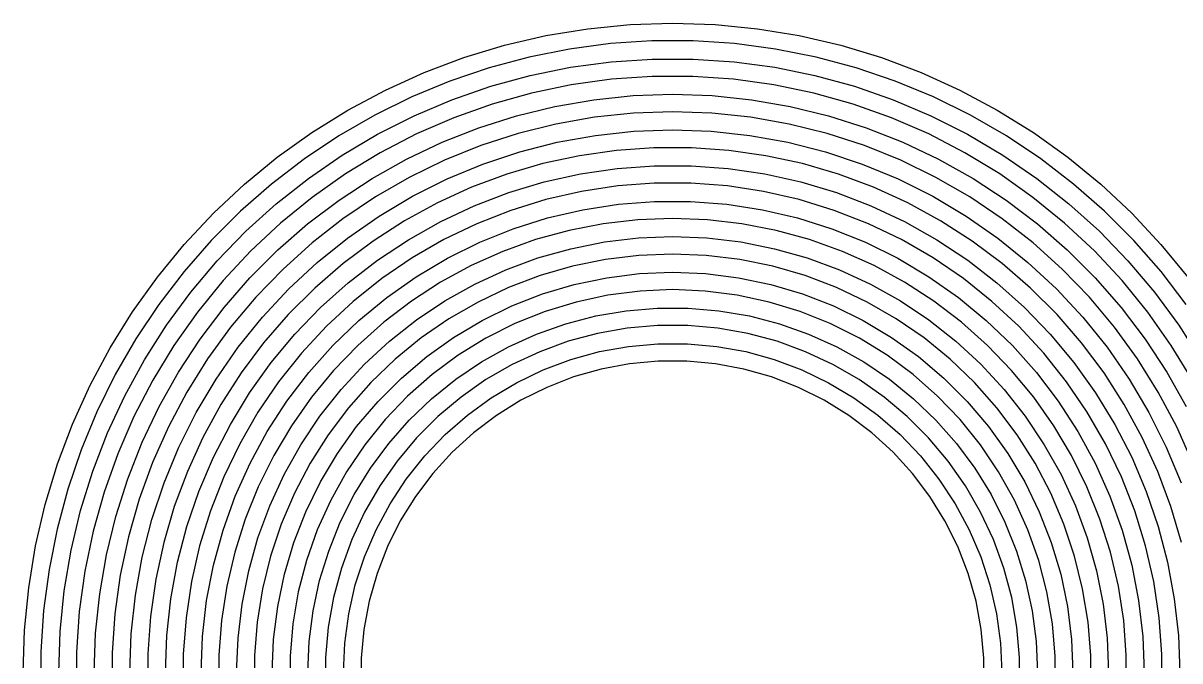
# Model space of a CAD drawing. Extents: x 25 to 275, y -107 to -24.
# Drawn here: x 161.12 to 177.38, y -64.84 to -55.88 of the extents above; entities that cross this region are included whole.
import ezdxf

# ---------------------------------------------------------------- set-up
doc = ezdxf.new("R2010")
doc.units = 0
doc.layers.add('BLACK', color=7, linetype='CONTINUOUS')

msp = doc.modelspace()

# ---------------------------------------------------------------- linework, layer by layer
at = {"layer": 'BLACK', "linetype": 'CONTINUOUS'}
for p, q in [((169.058948, -55.953066), (169.653196, -55.894537)), ((169.653196, -55.894537), (170.25, -55.875)), ((170.25, -55.875), (170.846804, -55.894537)), ((170.846804, -55.894537), (171.441052, -55.953066)), ((167.888276, -56.185927), (168.469801, -56.050334)), ((168.469801, -56.050334), (169.058948, -55.953066)), ((171.441052, -55.953066), (172.030199, -56.050334)), ((172.030199, -56.050334), (172.611724, -56.185927)), ((167.316865, -56.359263), (167.888276, -56.185927)), ((169.379632, -56.163004), (168.803528, -56.23885)), ((169.959463, -56.125), (169.379632, -56.163004)), ((170.540537, -56.125), (169.959463, -56.125)), ((171.120368, -56.163004), (170.540537, -56.125)), ((171.696472, -56.23885), (171.120368, -56.163004)), ((172.611724, -56.185927), (173.183135, -56.359263)), ((166.758014, -56.569599), (167.316865, -56.359263)), ((168.233619, -56.352212), (167.672343, -56.502605)), ((168.803528, -56.23885), (168.233619, -56.352212)), ((169.386675, -56.418316), (169.961796, -56.379817)), ((169.961796, -56.379817), (170.538204, -56.379817)), ((170.538204, -56.379817), (171.113325, -56.418316)), ((172.266381, -56.352212), (171.696472, -56.23885)), ((172.827657, -56.502605), (172.266381, -56.352212)), ((173.183135, -56.359263), (173.741986, -56.569599)), ((167.672343, -56.502605), (167.122106, -56.689386)), ((168.250551, -56.609957), (168.815409, -56.495144)), ((168.815409, -56.495144), (169.386675, -56.418316)), ((171.113325, -56.418316), (171.684591, -56.495144)), ((171.684591, -56.495144), (172.249449, -56.609957)), ((173.377894, -56.689386), (172.827657, -56.502605)), ((166.214116, -56.816036), (166.758014, -56.569599)), ((167.122106, -56.689386), (166.585263, -56.911753)), ((167.694623, -56.762241), (168.250551, -56.609957)), ((169.393038, -56.664048), (168.826171, -56.741963)), ((169.963901, -56.625), (169.393038, -56.664048)), ((170.536099, -56.625), (169.963901, -56.625)), ((171.106962, -56.664048), (170.536099, -56.625)), ((171.673829, -56.741963), (171.106962, -56.664048)), ((172.249449, -56.609957), (172.805377, -56.762241)), ((173.914737, -56.911753), (173.377894, -56.689386)), ((173.741986, -56.569599), (174.285884, -56.816036)), ((165.6875, -57.097518), (166.214116, -56.816036)), ((167.150108, -56.951317), (167.694623, -56.762241)), ((168.265941, -56.85838), (167.714963, -57.012756)), ((168.826171, -56.741963), (168.265941, -56.85838)), ((169.69553, -56.893941), (170.25, -56.875)), ((170.25, -56.875), (170.80447, -56.893941)), ((172.234059, -56.85838), (171.673829, -56.741963)), ((172.785037, -57.012756), (172.234059, -56.85838)), ((172.805377, -56.762241), (173.349892, -56.951317)), ((174.285884, -56.816036), (174.8125, -57.097518)), ((166.585263, -56.911753), (166.064113, -57.168756)), ((166.619438, -57.176341), (167.150108, -56.951317)), ((167.714963, -57.012756), (167.175804, -57.204374)), ((168.057901, -57.176297), (168.59692, -57.044942)), ((168.59692, -57.044942), (169.143646, -56.950677)), ((169.143646, -56.950677), (169.69553, -56.893941)), ((170.80447, -56.893941), (171.356354, -56.950677)), ((171.356354, -56.950677), (171.90308, -57.044942)), ((171.90308, -57.044942), (172.442099, -57.176297)), ((173.324196, -57.204374), (172.785037, -57.012756)), ((173.349892, -56.951317), (173.880562, -57.176341)), ((174.435887, -57.168756), (173.914737, -56.911753)), ((165.180422, -57.41284), (165.6875, -57.097518)), ((166.064113, -57.168756), (165.560887, -57.459294)), ((166.104982, -57.436307), (166.619438, -57.176341)), ((167.175804, -57.204374), (166.650978, -57.432338)), ((167.529103, -57.34413), (168.057901, -57.176297)), ((169.153344, -57.196886), (168.611697, -57.292393)), ((169.700333, -57.139395), (169.153344, -57.196886)), ((170.25, -57.1202), (169.700333, -57.139395)), ((170.799667, -57.139395), (170.25, -57.1202)), ((171.346656, -57.196886), (170.799667, -57.139395)), ((171.888303, -57.292393), (171.346656, -57.196886)), ((172.442099, -57.176297), (172.970897, -57.34413)), ((173.849022, -57.432338), (173.324196, -57.204374)), ((173.880562, -57.176341), (174.395018, -57.436307)), ((174.939113, -57.459294), (174.435887, -57.168756)), ((174.8125, -57.097518), (175.319578, -57.41284)), ((167.012991, -57.547658), (167.529103, -57.34413)), ((168.611697, -57.292393), (168.078033, -57.42545)), ((172.421967, -57.42545), (171.888303, -57.292393)), ((172.970897, -57.34413), (173.487009, -57.547658)), ((164.695052, -57.760651), (165.180422, -57.41284)), ((165.560887, -57.459294), (165.077741, -57.782121)), ((165.60904, -57.730054), (166.104982, -57.436307)), ((166.650978, -57.432338), (166.142933, -57.695586)), ((168.078033, -57.42545), (167.55495, -57.59541)), ((168.62919, -57.549255), (169.164849, -57.452612)), ((169.164849, -57.452612), (169.706039, -57.394428)), ((169.706039, -57.394428), (170.25, -57.375)), ((170.25, -57.375), (170.793961, -57.394428)), ((170.793961, -57.394428), (171.335151, -57.452612)), ((171.335151, -57.452612), (171.87081, -57.549255)), ((172.94505, -57.59541), (172.421967, -57.42545)), ((174.357067, -57.695586), (173.849022, -57.432338)), ((174.395018, -57.436307), (174.89096, -57.730054)), ((175.422259, -57.782121), (174.939113, -57.459294)), ((175.319578, -57.41284), (175.804948, -57.760651)), ((166.511972, -57.785933), (167.012991, -57.547658)), ((167.55495, -57.59541), (167.044997, -57.801445)), ((167.585336, -57.855758), (168.101789, -57.683866)), ((168.101789, -57.683866), (168.62919, -57.549255)), ((169.461146, -57.662581), (168.93971, -57.737553)), ((169.986601, -57.625), (169.461146, -57.662581)), ((170.513399, -57.625), (169.986601, -57.625)), ((171.038854, -57.662581), (170.513399, -57.625)), ((171.56029, -57.737553), (171.038854, -57.662581)), ((171.87081, -57.549255), (172.398211, -57.683866)), ((172.398211, -57.683866), (172.914664, -57.855758)), ((173.455003, -57.801445), (172.94505, -57.59541)), ((173.487009, -57.547658), (173.988028, -57.785933)), ((164.233469, -58.139462), (164.695052, -57.760651)), ((165.077741, -57.782121), (164.616744, -58.135857)), ((165.133825, -58.056271), (165.60904, -57.730054)), ((166.142933, -57.695586), (165.654036, -57.99289)), ((166.02838, -58.057842), (166.511972, -57.785933)), ((167.044997, -57.801445), (166.550658, -58.04255)), ((167.082461, -58.064056), (167.585336, -57.855758)), ((168.424952, -57.849531), (167.919493, -57.997947)), ((168.93971, -57.737553), (168.424952, -57.849531)), ((172.075048, -57.849531), (171.56029, -57.737553)), ((172.580507, -57.997947), (172.075048, -57.849531)), ((172.914664, -57.855758), (173.417539, -58.064056)), ((173.949342, -58.04255), (173.455003, -57.801445)), ((173.988028, -57.785933), (174.47162, -58.057842)), ((174.845964, -57.99289), (174.357067, -57.695586)), ((174.89096, -57.730054), (175.366175, -58.056271)), ((175.883256, -58.135857), (175.422259, -57.782121)), ((175.804948, -57.760651), (176.266531, -58.139462)), ((165.654036, -57.99289), (165.186569, -58.322865)), ((167.919493, -57.997947), (167.42591, -58.182044)), ((168.44785, -58.106679), (168.955837, -57.99352)), ((168.955837, -57.99352), (169.47073, -57.917743)), ((169.47073, -57.917743), (169.989781, -57.879753)), ((169.989781, -57.879753), (170.510219, -57.879753)), ((170.510219, -57.879753), (171.02927, -57.917743)), ((171.02927, -57.917743), (171.544163, -57.99352)), ((171.544163, -57.99352), (172.05215, -58.106679)), ((173.07409, -58.182044), (172.580507, -57.997947)), ((175.313431, -58.322865), (174.845964, -57.99289)), ((163.797651, -58.547651), (164.233469, -58.139462)), ((164.616744, -58.135857), (164.179869, -58.518987)), ((164.68146, -58.4135), (165.133825, -58.056271)), ((165.564472, -58.36212), (166.02838, -58.057842)), ((166.550658, -58.04255), (166.074342, -58.317551)), ((166.595726, -58.307698), (167.082461, -58.064056)), ((167.42591, -58.182044), (166.946718, -58.400884)), ((167.949477, -58.256617), (168.44785, -58.106679)), ((169.479706, -58.163448), (168.970963, -58.240128)), ((169.992756, -58.125), (169.479706, -58.163448)), ((170.507244, -58.125), (169.992756, -58.125)), ((171.020294, -58.163448), (170.507244, -58.125)), ((171.529037, -58.240128), (171.020294, -58.163448)), ((172.05215, -58.106679), (172.550523, -58.256617)), ((173.553282, -58.400884), (173.07409, -58.182044)), ((173.417539, -58.064056), (173.904274, -58.307698)), ((174.425658, -58.317551), (173.949342, -58.04255)), ((174.47162, -58.057842), (174.935528, -58.36212)), ((175.366175, -58.056271), (175.81854, -58.4135)), ((176.320131, -58.518987), (175.883256, -58.135857)), ((176.266531, -58.139462), (176.702349, -58.547651)), ((165.186569, -58.322865), (164.742709, -58.683972)), ((166.074342, -58.317551), (165.61837, -58.625108)), ((166.127614, -58.585442), (166.595726, -58.307698)), ((167.463379, -58.442533), (167.949477, -58.256617)), ((168.970963, -58.240128), (168.469374, -58.354613)), ((172.030626, -58.354613), (171.529037, -58.240128)), ((172.550523, -58.256617), (173.036621, -58.442533)), ((173.904274, -58.307698), (174.372386, -58.585442)), ((174.88163, -58.625108), (174.425658, -58.317551)), ((175.757291, -58.683972), (175.313431, -58.322865)), ((164.253965, -58.800146), (164.68146, -58.4135)), ((165.12241, -58.697346), (165.564472, -58.36212)), ((166.946718, -58.400884), (166.484359, -58.653351)), ((166.992148, -58.663437), (167.463379, -58.442533)), ((167.977742, -58.506261), (167.498818, -58.694225)), ((168.469374, -58.354613), (167.977742, -58.506261)), ((168.494498, -58.611821), (168.988659, -58.496182)), ((168.988659, -58.496182), (169.490222, -58.418711)), ((169.490222, -58.418711), (169.996244, -58.379862)), ((169.996244, -58.379862), (170.503756, -58.379862)), ((170.503756, -58.379862), (171.009778, -58.418711)), ((171.009778, -58.418711), (171.511341, -58.496182)), ((171.511341, -58.496182), (172.005502, -58.611821)), ((172.522258, -58.506261), (172.030626, -58.354613)), ((173.001182, -58.694225), (172.522258, -58.506261)), ((173.036621, -58.442533), (173.507852, -58.663437)), ((174.015641, -58.653351), (173.553282, -58.400884)), ((174.935528, -58.36212), (175.37759, -58.697346)), ((175.81854, -58.4135), (176.246035, -58.800146)), ((163.389462, -58.983469), (163.797651, -58.547651)), ((164.179869, -58.518987), (163.768987, -58.929869)), ((165.61837, -58.625108), (165.184962, -58.963723)), ((165.680508, -58.895873), (166.127614, -58.585442)), ((166.484359, -58.653351), (166.041189, -58.938159)), ((166.5383, -58.918149), (166.992148, -58.663437)), ((168.010638, -58.764947), (168.494498, -58.611821)), ((169.76164, -58.639037), (169.276146, -58.695085)), ((170.25, -58.620318), (169.76164, -58.639037)), ((170.73836, -58.639037), (170.25, -58.620318)), ((171.223854, -58.695085), (170.73836, -58.639037)), ((172.005502, -58.611821), (172.489362, -58.764947)), ((173.507852, -58.663437), (173.9617, -58.918149)), ((174.458811, -58.938159), (174.015641, -58.653351)), ((174.372386, -58.585442), (174.819492, -58.895873)), ((175.315038, -58.963723), (174.88163, -58.625108)), ((176.731013, -58.929869), (176.320131, -58.518987)), ((176.702349, -58.547651), (177.110538, -58.983469)), ((163.853251, -59.214482), (164.253965, -58.800146)), ((164.742709, -58.683972), (164.324526, -59.074526)), ((164.704256, -59.061958), (165.12241, -58.697346)), ((167.498818, -58.694225), (167.03528, -58.917453)), ((167.53992, -58.954664), (168.010638, -58.764947)), ((168.796367, -58.788133), (168.325119, -58.917634)), ((169.276146, -58.695085), (168.796367, -58.788133)), ((171.703633, -58.788133), (171.223854, -58.695085)), ((172.174881, -58.917634), (171.703633, -58.788133)), ((172.489362, -58.764947), (172.96008, -58.954664)), ((173.46472, -58.917453), (173.001182, -58.694225)), ((175.37759, -58.697346), (175.795744, -59.061958)), ((176.175474, -59.074526), (175.757291, -58.683972)), ((176.246035, -58.800146), (176.646749, -59.214482)), ((163.010651, -59.445052), (163.389462, -58.983469)), ((163.768987, -58.929869), (163.385857, -59.366744)), ((165.184962, -58.963723), (164.776231, -59.331746)), ((165.256687, -59.237409), (165.680508, -58.895873)), ((166.041189, -58.938159), (165.619466, -59.253857)), ((166.104255, -59.205311), (166.5383, -58.918149)), ((167.03528, -58.917453), (166.58972, -59.174698)), ((167.085106, -59.179856), (167.53992, -58.954664)), ((168.325119, -58.917634), (167.865166, -59.082829)), ((168.820147, -59.044234), (169.291839, -58.950409)), ((169.291839, -58.950409), (169.769438, -58.893881)), ((169.769438, -58.893881), (170.25, -58.875)), ((170.25, -58.875), (170.730562, -58.893881)), ((170.730562, -58.893881), (171.208161, -58.950409)), ((171.208161, -58.950409), (171.679853, -59.044234)), ((172.634834, -59.082829), (172.174881, -58.917634)), ((172.96008, -58.954664), (173.414894, -59.179856)), ((173.91028, -59.174698), (173.46472, -58.917453)), ((173.9617, -58.918149), (174.395745, -59.205311)), ((174.880534, -59.253857), (174.458811, -58.938159)), ((174.819492, -58.895873), (175.243313, -59.237409)), ((175.723769, -59.331746), (175.315038, -58.963723)), ((177.114143, -59.366744), (176.731013, -58.929869)), ((177.110538, -58.983469), (177.489349, -59.445052)), ((164.324526, -59.074526), (163.933972, -59.492709)), ((164.311958, -59.454256), (164.704256, -59.061958)), ((167.865166, -59.082829), (167.419209, -59.282749)), ((168.357271, -59.174779), (168.820147, -59.044234)), ((169.776875, -59.139297), (169.306819, -59.196372)), ((170.25, -59.120231), (169.776875, -59.139297)), ((170.723125, -59.139297), (170.25, -59.120231)), ((171.193181, -59.196372), (170.723125, -59.139297)), ((171.679853, -59.044234), (172.142729, -59.174779)), ((173.080791, -59.282749), (172.634834, -59.082829)), ((175.795744, -59.061958), (176.188042, -59.454256)), ((176.566028, -59.492709), (176.175474, -59.074526)), ((163.481105, -59.654657), (163.853251, -59.214482)), ((164.858311, -59.608311), (165.256687, -59.237409)), ((165.619466, -59.253857), (165.221339, -59.598837)), ((165.69233, -59.523389), (166.104255, -59.205311)), ((166.58972, -59.174698), (166.164629, -59.464519)), ((166.648865, -59.439204), (167.085106, -59.179856)), ((167.419209, -59.282749), (166.989863, -59.516219)), ((167.906064, -59.341238), (168.357271, -59.174779)), ((168.842879, -59.291086), (168.388065, -59.422825)), ((169.306819, -59.196372), (168.842879, -59.291086)), ((171.657121, -59.291086), (171.193181, -59.196372)), ((172.111935, -59.422825), (171.657121, -59.291086)), ((172.142729, -59.174779), (172.593936, -59.341238)), ((173.510137, -59.516219), (173.080791, -59.282749)), ((173.414894, -59.179856), (173.851135, -59.439204)), ((174.335371, -59.464519), (173.91028, -59.174698)), ((174.395745, -59.205311), (174.80767, -59.523389)), ((175.278661, -59.598837), (174.880534, -59.253857)), ((175.243313, -59.237409), (175.641689, -59.608311)), ((176.646749, -59.214482), (177.018895, -59.654657)), ((162.66284, -59.930422), (163.010651, -59.445052)), ((163.385857, -59.366744), (163.032121, -59.827741)), ((163.947346, -59.87241), (164.311958, -59.454256)), ((164.776231, -59.331746), (164.394167, -59.727385)), ((166.164629, -59.464519), (165.762386, -59.785298)), ((166.233757, -59.731185), (166.648865, -59.439204)), ((167.469308, -59.542585), (167.906064, -59.341238)), ((168.388065, -59.422825), (167.945327, -59.590733)), ((168.869144, -59.547124), (169.324155, -59.451718)), ((169.324155, -59.451718), (169.785491, -59.394212)), ((169.785491, -59.394212), (170.25, -59.375)), ((170.25, -59.375), (170.714509, -59.394212)), ((170.714509, -59.394212), (171.175845, -59.451718)), ((171.175845, -59.451718), (171.630856, -59.547124)), ((172.554673, -59.590733), (172.111935, -59.422825)), ((172.593936, -59.341238), (173.030692, -59.542585)), ((173.851135, -59.439204), (174.266243, -59.731185)), ((174.737614, -59.785298), (174.335371, -59.464519)), ((176.105833, -59.727385), (175.723769, -59.331746)), ((176.188042, -59.454256), (176.552654, -59.87241)), ((177.467879, -59.827741), (177.114143, -59.366744)), ((163.933972, -59.492709), (163.572865, -59.936569)), ((164.487409, -60.006687), (164.858311, -59.608311)), ((165.221339, -59.598837), (164.848837, -59.971339)), ((165.304721, -59.870688), (165.69233, -59.523389)), ((166.989863, -59.516219), (166.57965, -59.781871)), ((167.049696, -59.777579), (167.469308, -59.542585)), ((167.945327, -59.590733), (167.517535, -59.793723)), ((168.423565, -59.679778), (168.869144, -59.547124)), ((169.793757, -59.639534), (169.340801, -59.697537)), ((170.25, -59.620153), (169.793757, -59.639534)), ((170.706243, -59.639534), (170.25, -59.620153)), ((171.159199, -59.697537), (170.706243, -59.639534)), ((171.630856, -59.547124), (172.076435, -59.679778)), ((172.982465, -59.793723), (172.554673, -59.590733)), ((173.030692, -59.542585), (173.450304, -59.777579)), ((173.92035, -59.781871), (173.510137, -59.516219)), ((174.80767, -59.523389), (175.195279, -59.870688)), ((175.651163, -59.971339), (175.278661, -59.598837)), ((175.641689, -59.608311), (176.012591, -60.006687)), ((176.927135, -59.936569), (176.566028, -59.492709)), ((163.139192, -60.118706), (163.481105, -59.654657)), ((164.394167, -59.727385), (164.040633, -60.148711)), ((165.762386, -59.785298), (165.385239, -60.135239)), ((165.842217, -60.054085), (166.233757, -59.731185)), ((166.57965, -59.781871), (166.190976, -60.078144)), ((166.649815, -60.044771), (167.049696, -59.777579)), ((167.517535, -59.793723), (167.107464, -60.030478)), ((167.990463, -59.848775), (168.423565, -59.679778)), ((168.894397, -59.793745), (168.457759, -59.927464)), ((169.340801, -59.697537), (168.894397, -59.793745)), ((171.605603, -59.793745), (171.159199, -59.697537)), ((172.042241, -59.927464), (171.605603, -59.793745)), ((172.076435, -59.679778), (172.509537, -59.848775)), ((173.392536, -60.030478), (172.982465, -59.793723)), ((173.450304, -59.777579), (173.850185, -60.044771)), ((174.309024, -60.078144), (173.92035, -59.781871)), ((174.266243, -59.731185), (174.657783, -60.054085)), ((175.114761, -60.135239), (174.737614, -59.785298)), ((176.459367, -60.148711), (176.105833, -59.727385)), ((177.018895, -59.654657), (177.360808, -60.118706)), ((162.347518, -60.4375), (162.66284, -59.930422)), ((163.032121, -59.827741), (162.709294, -60.310887)), ((163.572865, -59.936569), (163.24289, -60.404036)), ((163.61212, -60.314472), (163.947346, -59.87241)), ((164.943498, -60.245353), (165.304721, -59.870688)), ((167.572796, -60.05296), (167.990463, -59.848775)), ((168.457759, -59.927464), (168.034034, -60.09773)), ((169.170269, -59.990029), (169.599034, -59.91651)), ((169.599034, -59.91651), (170.032489, -59.879618)), ((170.032489, -59.879618), (170.467511, -59.879618)), ((170.467511, -59.879618), (170.900966, -59.91651)), ((170.900966, -59.91651), (171.329731, -59.990029)), ((172.465966, -60.09773), (172.042241, -59.927464)), ((172.509537, -59.848775), (172.927204, -60.05296)), ((175.195279, -59.870688), (175.556502, -60.245353)), ((176.552654, -59.87241), (176.88788, -60.314472)), ((177.25711, -60.404036), (176.927135, -59.936569)), ((162.829036, -60.604556), (163.139192, -60.118706)), ((164.145873, -60.430508), (164.487409, -60.006687)), ((164.848837, -59.971339), (164.503857, -60.369466)), ((165.476544, -60.40601), (165.842217, -60.054085)), ((166.190976, -60.078144), (165.826121, -60.403301)), ((166.272131, -60.342513), (166.649815, -60.044771)), ((167.107464, -60.030478), (166.717774, -60.299461)), ((167.173417, -60.290939), (167.572796, -60.05296)), ((168.034034, -60.09773), (167.626276, -60.303318)), ((168.339111, -60.244569), (168.749283, -60.099645)), ((168.749283, -60.099645), (169.170269, -59.990029)), ((170.037153, -60.125), (169.613079, -60.162102)), ((170.462847, -60.125), (170.037153, -60.125)), ((170.886921, -60.162102), (170.462847, -60.125)), ((171.329731, -59.990029), (171.750717, -60.099645)), ((171.750717, -60.099645), (172.160889, -60.244569)), ((172.873724, -60.303318), (172.465966, -60.09773)), ((172.927204, -60.05296), (173.326583, -60.290939)), ((173.782226, -60.299461), (173.392536, -60.030478)), ((173.850185, -60.044771), (174.227869, -60.342513)), ((174.673879, -60.403301), (174.309024, -60.078144)), ((174.657783, -60.054085), (175.023456, -60.40601)), ((175.996143, -60.369466), (175.651163, -59.971339)), ((176.012591, -60.006687), (176.354127, -60.430508)), ((177.360808, -60.118706), (177.670964, -60.604556)), ((164.040633, -60.148711), (163.71735, -60.593672)), ((164.610588, -60.645387), (164.943498, -60.245353)), ((165.385239, -60.135239), (165.035298, -60.512386)), ((166.795053, -60.561085), (167.173417, -60.290939)), ((167.942706, -60.423755), (168.339111, -60.244569)), ((169.193852, -60.236023), (168.782663, -60.346201)), ((169.613079, -60.162102), (169.193852, -60.236023)), ((171.306148, -60.236023), (170.886921, -60.162102)), ((171.717337, -60.346201), (171.306148, -60.236023)), ((172.160889, -60.244569), (172.557294, -60.423755)), ((173.326583, -60.290939), (173.704947, -60.561085)), ((175.464702, -60.512386), (175.114761, -60.135239)), ((175.556502, -60.245353), (175.889412, -60.645387)), ((176.78265, -60.593672), (176.459367, -60.148711)), ((162.066036, -60.964116), (162.347518, -60.4375)), ((162.709294, -60.310887), (162.418756, -60.814113)), ((163.24289, -60.404036), (162.945586, -60.892933)), ((163.307842, -60.77838), (163.61212, -60.314472)), ((163.835442, -60.877614), (164.145873, -60.430508)), ((164.503857, -60.369466), (164.188159, -60.791189)), ((165.138884, -60.784894), (165.476544, -60.40601)), ((165.826121, -60.403301), (165.487228, -60.755434)), ((165.918971, -60.668971), (166.272131, -60.342513)), ((166.717774, -60.299461), (166.350992, -60.59893)), ((167.626276, -60.303318), (167.237421, -60.542745)), ((167.562925, -60.635913), (167.942706, -60.423755)), ((168.782663, -60.346201), (168.382641, -60.491797)), ((169.220841, -60.490958), (169.629171, -60.416857)), ((169.629171, -60.416857), (170.0425, -60.379657)), ((170.0425, -60.379657), (170.4575, -60.379657)), ((170.4575, -60.379657), (170.870829, -60.416857)), ((170.870829, -60.416857), (171.279159, -60.490958)), ((172.117359, -60.491797), (171.717337, -60.346201)), ((172.557294, -60.423755), (172.937075, -60.635913)), ((173.262579, -60.542745), (172.873724, -60.303318)), ((174.149008, -60.59893), (173.782226, -60.299461)), ((174.227869, -60.342513), (174.581029, -60.668971)), ((175.012772, -60.755434), (174.673879, -60.403301)), ((175.023456, -60.40601), (175.361116, -60.784894)), ((176.311841, -60.791189), (175.996143, -60.369466)), ((176.354127, -60.430508), (176.664558, -60.877614)), ((176.88788, -60.314472), (177.192158, -60.77838)), ((177.554414, -60.892933), (177.25711, -60.404036)), ((162.552025, -61.110038), (162.829036, -60.604556)), ((163.71735, -60.593672), (163.425893, -61.0601)), ((165.035298, -60.512386), (164.714519, -60.914629)), ((166.350992, -60.59893), (166.009496, -60.926941)), ((166.440291, -60.861553), (166.795053, -60.561085)), ((167.237421, -60.542745), (166.870273, -60.814287)), ((168.382641, -60.491797), (167.996831, -60.671703)), ((168.432259, -60.747184), (168.820796, -60.601364)), ((168.820796, -60.601364), (169.220841, -60.490958)), ((171.279159, -60.490958), (171.679204, -60.601364)), ((171.679204, -60.601364), (172.067741, -60.747184)), ((172.503169, -60.671703), (172.117359, -60.491797)), ((173.629727, -60.814287), (173.262579, -60.542745)), ((173.704947, -60.561085), (174.059709, -60.861553)), ((174.490504, -60.926941), (174.149008, -60.59893)), ((175.785481, -60.914629), (175.464702, -60.512386)), ((177.074107, -61.0601), (176.78265, -60.593672)), ((163.035933, -61.261972), (163.307842, -60.77838)), ((164.307766, -61.068655), (164.610588, -60.645387)), ((165.487228, -60.755434), (165.176284, -61.132475)), ((165.592513, -61.022131), (165.918971, -60.668971)), ((167.202505, -60.879515), (167.562925, -60.635913)), ((167.996831, -60.671703), (167.628169, -60.88455)), ((168.058357, -60.927246), (168.432259, -60.747184)), ((169.247271, -60.73666), (168.858178, -60.847366)), ((169.64492, -60.662326), (169.247271, -60.73666)), ((170.047732, -60.625), (169.64492, -60.662326)), ((170.452268, -60.625), (170.047732, -60.625)), ((170.85508, -60.662326), (170.452268, -60.625)), ((171.252729, -60.73666), (170.85508, -60.662326)), ((171.641822, -60.847366), (171.252729, -60.73666)), ((172.067741, -60.747184), (172.441643, -60.927246)), ((172.871831, -60.88455), (172.503169, -60.671703)), ((172.937075, -60.635913), (173.297495, -60.879515)), ((174.581029, -60.668971), (174.907487, -61.022131)), ((175.323716, -61.132475), (175.012772, -60.755434)), ((175.889412, -60.645387), (176.192234, -61.068655)), ((177.192158, -60.77838), (177.464067, -61.261972)), ((162.418756, -60.814113), (162.161753, -61.335263)), ((162.945586, -60.892933), (162.682338, -61.400978)), ((163.557698, -61.345726), (163.835442, -60.877614)), ((164.188159, -60.791189), (163.903351, -61.234359)), ((164.714519, -60.914629), (164.424698, -61.33972)), ((164.831218, -61.188514), (165.138884, -60.784894)), ((166.009496, -60.926941), (165.695502, -61.281367)), ((166.111553, -61.190291), (166.440291, -60.861553)), ((166.870273, -60.814287), (166.527475, -61.115987)), ((166.864042, -61.152804), (167.202505, -60.879515)), ((167.628169, -60.88455), (167.279461, -61.128718)), ((167.702101, -61.140099), (168.058357, -60.927246)), ((168.858178, -60.847366), (168.480958, -60.993502)), ((172.019042, -60.993502), (171.641822, -60.847366)), ((172.441643, -60.927246), (172.797899, -61.140099)), ((173.220539, -61.128718), (172.871831, -60.88455)), ((173.297495, -60.879515), (173.635958, -61.152804)), ((173.972525, -61.115987), (173.629727, -60.814287)), ((174.059709, -60.861553), (174.388447, -61.190291)), ((174.804498, -61.281367), (174.490504, -60.926941)), ((175.361116, -60.784894), (175.668782, -61.188514)), ((176.075302, -61.33972), (175.785481, -60.914629)), ((176.596649, -61.234359), (176.311841, -60.791189)), ((176.664558, -60.877614), (176.942302, -61.345726)), ((161.819599, -61.508014), (162.066036, -60.964116)), ((163.425893, -61.0601), (163.167683, -61.545723)), ((164.036648, -61.512898), (164.307766, -61.068655)), ((165.294771, -61.399815), (165.592513, -61.022131)), ((168.480958, -60.993502), (168.118832, -61.17382)), ((172.381168, -61.17382), (172.019042, -60.993502)), ((174.907487, -61.022131), (175.205229, -61.399815)), ((176.192234, -61.068655), (176.463352, -61.512898)), ((177.332317, -61.545723), (177.074107, -61.0601)), ((162.309395, -61.632893), (162.552025, -61.110038)), ((162.797658, -61.762991), (163.035933, -61.261972)), ((163.903351, -61.234359), (163.650884, -61.696718)), ((164.555351, -61.614501), (164.831218, -61.188514)), ((165.176284, -61.132475), (164.895115, -61.532212)), ((165.811085, -61.545053), (166.111553, -61.190291)), ((166.527475, -61.115987), (166.211498, -61.445671)), ((166.549975, -61.453813), (166.864042, -61.152804)), ((167.279461, -61.128718), (166.95336, -61.402349)), ((167.36636, -61.384029), (167.702101, -61.140099)), ((168.118832, -61.17382), (167.774887, -61.386781)), ((172.725113, -61.386781), (172.381168, -61.17382)), ((172.797899, -61.140099), (173.13364, -61.384029)), ((173.54664, -61.402349), (173.220539, -61.128718)), ((173.635958, -61.152804), (173.950025, -61.453813)), ((174.288502, -61.445671), (173.972525, -61.115987)), ((174.388447, -61.190291), (174.688915, -61.545053)), ((175.604885, -61.532212), (175.323716, -61.132475)), ((175.668782, -61.188514), (175.944649, -61.614501)), ((176.849116, -61.696718), (176.596649, -61.234359)), ((162.161753, -61.335263), (161.939386, -61.872106)), ((162.682338, -61.400978), (162.454374, -61.925804)), ((163.314056, -61.832461), (163.557698, -61.345726)), ((164.424698, -61.33972), (164.167453, -61.78528)), ((165.027579, -61.799696), (165.294771, -61.399815)), ((165.695502, -61.281367), (165.411045, -61.659911)), ((166.95336, -61.402349), (166.652349, -61.70336)), ((167.053835, -61.657074), (167.36636, -61.384029)), ((167.774887, -61.386781), (167.45206, -61.630569)), ((173.04794, -61.630569), (172.725113, -61.386781)), ((173.13364, -61.384029), (173.446165, -61.657074)), ((173.847651, -61.70336), (173.54664, -61.402349)), ((175.088955, -61.659911), (174.804498, -61.281367)), ((175.205229, -61.399815), (175.472421, -61.799696)), ((176.332547, -61.78528), (176.075302, -61.33972)), ((176.942302, -61.345726), (177.185944, -61.832461)), ((161.609263, -62.066865), (161.819599, -61.508014)), ((163.167683, -61.545723), (162.943977, -62.048175)), ((163.798681, -61.975746), (164.036648, -61.512898)), ((164.895115, -61.532212), (164.645371, -61.952299)), ((165.540939, -61.923417), (165.811085, -61.545053)), ((166.211498, -61.445671), (165.924618, -61.800964)), ((166.262567, -61.780373), (166.549975, -61.453813)), ((173.950025, -61.453813), (174.237433, -61.780373)), ((174.575382, -61.800964), (174.288502, -61.445671)), ((174.688915, -61.545053), (174.959061, -61.923417)), ((175.854629, -61.952299), (175.604885, -61.532212)), ((176.463352, -61.512898), (176.701319, -61.975746)), ((177.556023, -62.048175), (177.332317, -61.545723)), ((162.102229, -62.170786), (162.309395, -61.632893)), ((163.650884, -61.696718), (163.432044, -62.17591)), ((164.312903, -62.060356), (164.555351, -61.614501)), ((165.411045, -61.659911), (165.157971, -62.060116)), ((166.652349, -61.70336), (166.378718, -62.029461)), ((166.767044, -61.957033), (167.053835, -61.657074)), ((167.45206, -61.630569), (167.153104, -61.903104)), ((173.346896, -61.903104), (173.04794, -61.630569)), ((173.446165, -61.657074), (173.732956, -61.957033)), ((174.121282, -62.029461), (173.847651, -61.70336)), ((175.342029, -62.060115), (175.088955, -61.659911)), ((175.944649, -61.614501), (176.187097, -62.060356)), ((177.067956, -62.17591), (176.849116, -61.696718)), ((161.939386, -61.872106), (161.752605, -62.422343)), ((162.59413, -62.279103), (162.797658, -61.762991)), ((163.105758, -62.335336), (163.314056, -61.832461)), ((164.167453, -61.78528), (163.944225, -62.248818)), ((164.792585, -62.219308), (165.027579, -61.799696)), ((165.924618, -61.800964), (165.668904, -62.179307)), ((166.003888, -62.130129), (166.262567, -61.780373)), ((167.153104, -61.903104), (166.880569, -62.20206)), ((173.619431, -62.20206), (173.346896, -61.903104)), ((174.237433, -61.780373), (174.496112, -62.130129)), ((174.831096, -62.179307), (174.575382, -61.800964)), ((175.472421, -61.799696), (175.707415, -62.219308)), ((176.555775, -62.248818), (176.332547, -61.78528)), ((177.185944, -61.832461), (177.394242, -62.335336)), ((161.435927, -62.638276), (161.609263, -62.066865)), ((162.454374, -61.925804), (162.262756, -62.464963)), ((162.943977, -62.048175), (162.755865, -62.565008)), ((163.595135, -62.45473), (163.798681, -61.975746)), ((164.105296, -62.523462), (164.312903, -62.060356)), ((164.645371, -61.952299), (164.428517, -62.390272)), ((165.157971, -62.060116), (164.93792, -62.479387)), ((165.30296, -62.322796), (165.540939, -61.923417)), ((166.378718, -62.029461), (166.13455, -62.378169)), ((166.508296, -62.281493), (166.767044, -61.957033)), ((173.732956, -61.957033), (173.991704, -62.281493)), ((174.36545, -62.378169), (174.121282, -62.029461)), ((174.959061, -61.923417), (175.19704, -62.322796)), ((175.56208, -62.479387), (175.342029, -62.060115)), ((176.071483, -62.390272), (175.854629, -61.952299)), ((176.187097, -62.060356), (176.394704, -62.523462)), ((176.701319, -61.975746), (176.904865, -62.45473)), ((161.931453, -62.721315), (162.102229, -62.170786)), ((163.432044, -62.17591), (163.247947, -62.669493)), ((164.591238, -62.656064), (164.792585, -62.219308)), ((165.668904, -62.179307), (165.446196, -62.577973)), ((165.775803, -62.500563), (166.003888, -62.130129)), ((166.880569, -62.20206), (166.636781, -62.524887)), ((173.863219, -62.524887), (173.619431, -62.20206)), ((174.496112, -62.130129), (174.724197, -62.500563)), ((175.053804, -62.577973), (174.831096, -62.179307)), ((175.707415, -62.219308), (175.908762, -62.656064)), ((177.252053, -62.669493), (177.067956, -62.17591)), ((162.426297, -62.807901), (162.59413, -62.279103)), ((162.933866, -62.851789), (163.105758, -62.335336)), ((163.944225, -62.248818), (163.756261, -62.727742)), ((164.428517, -62.390272), (164.245826, -62.84356)), ((165.098775, -62.740463), (165.30296, -62.322796)), ((166.13455, -62.378169), (165.921703, -62.746831)), ((166.279674, -62.627841), (166.508296, -62.281493)), ((173.991704, -62.281493), (174.220326, -62.627841)), ((174.578297, -62.746831), (174.36545, -62.378169)), ((175.19704, -62.322796), (175.401225, -62.740463)), ((176.254174, -62.84356), (176.071483, -62.390272)), ((176.743739, -62.727742), (176.555775, -62.248818)), ((161.752605, -62.422343), (161.602212, -62.983619)), ((162.262756, -62.464963), (162.10838, -63.015941)), ((162.755865, -62.565008), (162.604264, -63.093704)), ((163.427096, -62.947294), (163.595135, -62.45473)), ((163.933749, -63.001101), (164.105296, -62.523462)), ((164.93792, -62.479387), (164.75232, -62.915005)), ((165.579954, -62.889006), (165.775803, -62.500563)), ((166.636781, -62.524887), (166.42382, -62.868832)), ((174.07618, -62.868832), (173.863219, -62.524887)), ((174.724197, -62.500563), (174.920046, -62.889006)), ((175.74768, -62.915005), (175.56208, -62.479387)), ((176.394704, -62.523462), (176.566251, -63.001101)), ((176.904865, -62.45473), (177.072904, -62.947294)), ((161.300334, -63.219801), (161.435927, -62.638276)), ((161.79783, -63.282021), (161.931453, -62.721315)), ((163.247947, -62.669493), (163.099531, -63.174952)), ((163.756261, -62.727742), (163.604613, -63.219374)), ((164.424779, -63.107271), (164.591238, -62.656064)), ((165.446196, -62.577973), (165.258099, -62.994089)), ((166.083019, -62.993288), (166.279674, -62.627841)), ((174.220326, -62.627841), (174.416981, -62.993288)), ((175.241901, -62.994089), (175.053804, -62.577973)), ((175.908762, -62.656064), (176.075221, -63.107271)), ((176.895387, -63.219374), (176.743739, -62.727742)), ((177.400469, -63.174952), (177.252053, -62.669493)), ((162.294942, -63.34692), (162.426297, -62.807901)), ((162.799255, -63.37919), (162.933866, -62.851789)), ((164.245826, -62.84356), (164.098369, -63.309502)), ((164.929778, -63.173565), (165.098775, -62.740463)), ((165.417753, -63.292659), (165.579954, -62.889006)), ((165.921703, -62.746831), (165.741797, -63.132641)), ((166.42382, -62.868832), (166.243502, -63.230958)), ((174.256498, -63.230958), (174.07618, -62.868832)), ((174.758203, -63.132641), (174.578297, -62.746831)), ((174.920046, -62.889006), (175.082247, -63.292659)), ((175.401225, -62.740463), (175.570222, -63.173565)), ((176.401631, -63.309502), (176.254174, -62.84356)), ((161.602212, -62.983619), (161.48885, -63.553528)), ((162.10838, -63.015941), (161.991963, -63.576171)), ((163.295459, -63.45081), (163.427096, -62.947294)), ((163.799268, -63.490471), (163.933749, -63.001101)), ((164.75232, -62.915005), (164.602375, -63.364146)), ((165.258099, -62.994089), (165.105969, -63.424658)), ((165.919914, -63.374891), (166.083019, -62.993288)), ((174.416981, -62.993288), (174.580086, -63.374891)), ((175.394031, -63.424658), (175.241901, -62.994089)), ((175.897625, -63.364146), (175.74768, -62.915005)), ((176.566251, -63.001101), (176.700732, -63.490471)), ((177.072904, -62.947294), (177.204541, -63.45081)), ((161.203066, -63.808948), (161.300334, -63.219801)), ((162.604264, -63.093704), (162.489912, -63.631687)), ((163.099531, -63.174952), (162.987553, -63.68971)), ((163.604613, -63.219374), (163.490128, -63.720963)), ((164.294234, -63.570147), (164.424779, -63.107271)), ((164.797124, -63.619144), (164.929778, -63.173565)), ((165.741797, -63.132641), (165.596201, -63.532663)), ((174.903799, -63.532663), (174.758203, -63.132641)), ((175.570222, -63.173565), (175.702876, -63.619144)), ((176.075221, -63.107271), (176.205766, -63.570147)), ((177.009872, -63.720963), (176.895387, -63.219374)), ((161.701957, -63.8504), (161.79783, -63.282021)), ((162.200677, -63.893646), (162.294942, -63.34692)), ((162.702612, -63.914849), (162.799255, -63.37919)), ((164.098369, -63.309502), (163.987013, -63.785365)), ((164.602375, -63.364146), (164.489057, -63.823895)), ((165.290369, -63.708612), (165.417753, -63.292659)), ((165.791672, -63.76958), (165.919914, -63.374891)), ((166.243502, -63.230958), (166.097366, -63.608178)), ((174.402634, -63.608178), (174.256498, -63.230958)), ((174.580086, -63.374891), (174.708328, -63.76958)), ((175.082247, -63.292659), (175.209631, -63.708612)), ((176.010943, -63.823895), (175.897625, -63.364146)), ((176.512987, -63.785365), (176.401631, -63.309502)), ((163.200929, -63.962592), (163.295459, -63.45081)), ((163.702642, -63.988698), (163.799268, -63.490471)), ((165.105969, -63.424658), (164.990902, -63.866578)), ((165.596201, -63.532663), (165.486023, -63.943852)), ((175.013977, -63.943852), (174.903799, -63.532663)), ((175.509098, -63.866578), (175.394031, -63.424658)), ((176.700732, -63.490471), (176.797358, -63.988698)), ((177.204541, -63.45081), (177.299071, -63.962592)), ((161.48885, -63.553528), (161.413004, -64.129632)), ((161.991963, -63.576171), (161.914048, -64.143038)), ((162.489912, -63.631687), (162.413366, -64.176337)), ((162.987553, -63.68971), (162.912581, -64.211146)), ((164.200409, -64.041839), (164.294234, -63.570147)), ((164.701718, -64.074155), (164.797124, -63.619144)), ((166.097366, -63.608178), (165.98666, -63.997271)), ((174.51334, -63.997271), (174.402634, -63.608178)), ((175.702876, -63.619144), (175.798282, -64.074155)), ((176.205766, -63.570147), (176.299591, -64.041839)), ((161.144537, -64.403196), (161.203066, -63.808948)), ((161.644261, -64.423914), (161.701957, -63.8504)), ((163.490128, -63.720963), (163.413448, -64.229706)), ((163.987013, -63.785365), (163.912411, -64.268356)), ((164.489057, -63.823895), (164.413101, -64.291272)), ((164.990902, -63.866578), (164.913727, -64.316664)), ((165.198718, -64.133871), (165.290369, -63.708612)), ((165.699326, -64.174174), (165.791672, -63.76958)), ((174.708328, -63.76958), (174.800674, -64.174174)), ((175.209631, -63.708612), (175.301282, -64.133871)), ((175.586273, -64.316664), (175.509098, -63.866578)), ((176.086899, -64.291272), (176.010943, -63.823895)), ((176.587589, -64.268356), (176.512987, -63.785365)), ((177.086552, -64.229706), (177.009872, -63.720963)), ((162.143941, -64.44553), (162.200677, -63.893646)), ((162.644428, -64.456039), (162.702612, -63.914849)), ((163.144007, -64.479908), (163.200929, -63.962592)), ((163.644439, -64.492861), (163.702642, -63.988698)), ((165.486023, -63.943852), (165.412102, -64.363079)), ((165.98666, -63.997271), (165.912326, -64.39492)), ((174.587674, -64.39492), (174.51334, -63.997271)), ((175.087898, -64.363079), (175.013977, -63.943852)), ((176.797358, -63.988698), (176.855561, -64.492861)), ((177.299071, -63.962592), (177.355993, -64.479908)), ((161.413004, -64.129632), (161.375, -64.709463)), ((161.914048, -64.143038), (161.875, -64.713901)), ((162.413366, -64.176337), (162.375, -64.724999)), ((164.143881, -64.519438), (164.200409, -64.041839)), ((164.644212, -64.535491), (164.701718, -64.074155)), ((165.143463, -64.56537), (165.198718, -64.133871)), ((165.643619, -64.585418), (165.699326, -64.174174)), ((174.800674, -64.174174), (174.856381, -64.585418)), ((175.301282, -64.133871), (175.356537, -64.56537)), ((175.798282, -64.074155), (175.855788, -64.535491)), ((176.299591, -64.041839), (176.356119, -64.519438)), ((162.912581, -64.211146), (162.875, -64.736601)), ((163.413448, -64.229706), (163.375, -64.742756)), ((163.912411, -64.268356), (163.875, -64.755641)), ((164.413101, -64.291272), (164.375, -64.763246)), ((164.913727, -64.316664), (164.875, -64.771673)), ((175.625, -64.771673), (175.586273, -64.316664)), ((176.125, -64.763246), (176.086899, -64.291272)), ((176.625, -64.755641), (176.587589, -64.268356)), ((177.125, -64.742756), (177.086552, -64.229706)), ((161.125, -65), (161.144537, -64.403196)), ((161.625, -65), (161.644261, -64.423914)), ((162.125, -65), (162.143941, -64.44553)), ((162.625, -65), (162.644428, -64.456039)), ((163.125, -65), (163.144007, -64.479908)), ((163.625, -65), (163.644439, -64.492861)), ((164.125, -65), (164.143881, -64.519438)), ((165.412102, -64.363079), (165.375, -64.787153)), ((165.912326, -64.39492), (165.875, -64.797732)), ((174.625, -64.797732), (174.587674, -64.39492)), ((175.125, -64.787153), (175.087898, -64.363079)), ((176.356119, -64.519438), (176.375, -65)), ((176.855561, -64.492861), (176.875, -65)), ((177.355993, -64.479908), (177.375, -65)), ((164.625, -65), (164.644212, -64.535491)), ((165.125, -65), (165.143463, -64.56537)), ((165.625, -65), (165.643619, -64.585418)), ((174.856381, -64.585418), (174.875, -65)), ((175.356537, -64.56537), (175.375, -65)), ((175.855788, -64.535491), (175.875, -65)), ((161.375, -64.709463), (161.375, -65)), ((161.875, -64.713901), (161.875, -65)), ((162.375, -64.724999), (162.375, -65)), ((162.875, -64.736601), (162.875, -65)), ((163.375, -64.742756), (163.375, -65)), ((163.875, -64.755641), (163.875, -65)), ((164.375, -64.763246), (164.375, -65)), ((164.875, -64.771673), (164.875, -65)), ((165.375, -64.787153), (165.375, -65)), ((165.875, -64.797732), (165.875, -65)), ((174.625, -65), (174.625, -64.797732)), ((175.125, -65), (175.125, -64.787153)), ((175.625, -65), (175.625, -64.771673)), ((176.125, -65), (176.125, -64.763246)), ((176.625, -65), (176.625, -64.755641)), ((177.125, -65), (177.125, -64.742756))]:
    msp.add_line(p, q, dxfattribs=at)

doc.saveas('drawing.dxf')
